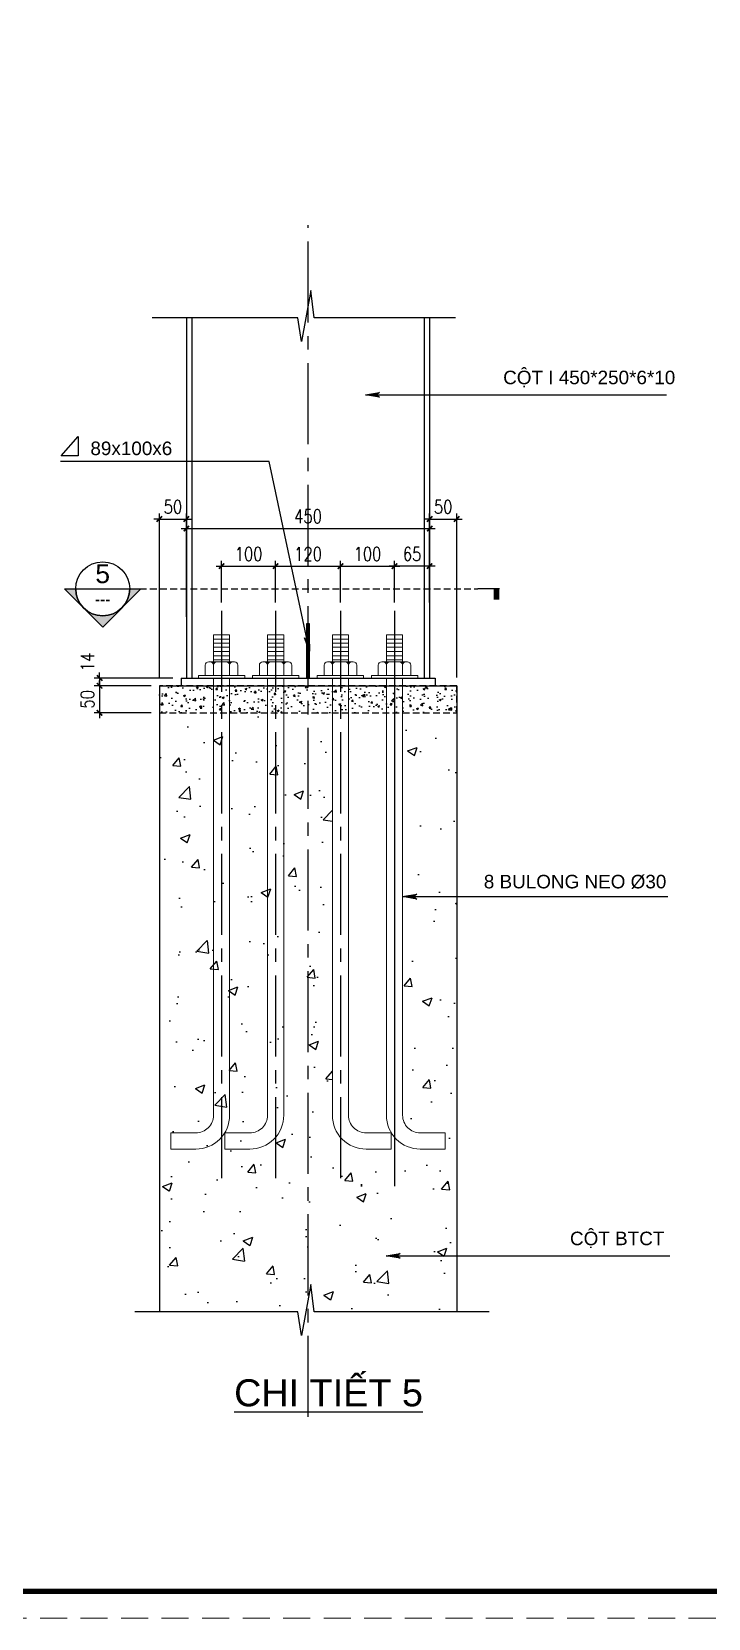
# Model space of a CAD drawing. Header units: inches. Extents: x 651127 to 1529722, y 768575 to 1021311.
# Drawn here: x 1141884 to 1154401, y 768575 to 797931 of the extents above; entities that cross this region are included whole.
import ezdxf
from ezdxf.enums import TextEntityAlignment as Align

# ---------------------------------------------------------------- set-up
doc = ezdxf.new("R2010")
doc.units = ezdxf.units.IN
doc.header["$LTSCALE"] = 1000
doc.header["$MEASUREMENT"] = 0
for name, pattern in [('CENTER2', [1.125, 0.75, -0.125, 0.125, -0.125]), ('DASHDOT', [25.4, 12.7, -6.35, 0, -6.35]), ('HIDDEN', [0.375, 0.25, -0.125]), ('HIDDEN2', [0.1875, 0.125, -0.0625])]:
    doc.linetypes.add(name, pattern=pattern)
doc.layers.get('DEFPOINTS').update_dxf_attribs({"color": 8, "lineweight": 9})
for name, color, linetype in [('DWGshare.com_1', 7, 'Continuous'), ('DWGshare.com_10', 7, 'Continuous'), ('DWGshare.com_11', 143, 'Continuous'), ('DWGshare.com_12', 51, 'Continuous'), ('DWGshare.com_16', 2, 'Continuous'), ('DWGshare.com_19', 136, 'Continuous'), ('DWGshare.com_2', 147, 'Continuous'), ('DWGshare.com_3', 7, 'Continuous'), ('DWGshare.com_32', 253, 'Continuous'), ('DWGshare.com_38', 8, 'Continuous'), ('DWGshare.com_4', 8, 'CENTER2'), ('DWGshare.com_5', 143, 'HIDDEN2'), ('DWGshare.com_6', 40, 'Continuous'), ('DWGshare.com_9', 8, 'Continuous')]:
    doc.layers.add(name, color=color, linetype=linetype)
doc.layers.add('DWGshare.com_20', color=115, linetype='Continuous', lineweight=20)
doc.styles.add('DWGshare.com_1', font='VHELVCN.TTF')
doc.styles.add('DWGshare.com_2', font='VHELVEB.TTF')
doc.styles.add('DWGshare.com_4', font='romans.shx', dxfattribs={"width": 0.8})
doc.styles.add('DWGshare.com_6', font='VHELVEN.TTF')
doc.dimstyles.new('DWGshare.com_4', dxfattribs={"dimscale": 100, "dimtxt": 2.5, "dimasz": 2, "dimexe": 1, "dimexo": 1.5, "dimgap": 1, "dimtad": 1, "dimdec": 0, "dimlfac": 0.5, "dimzin": 0, "dimdsep": 46, "dimtxsty": 'DWGshare.com_4', "dimblk": 'DWGshare.com_6', "dimcen": 1.5, "dimdle": 1, "dimclrd": 256, "dimclre": 256, "dimclrt": 7, "dimadec": 0, "dimazin": 0, "dimtfac": 1, "dimtdec": 0, "dimtix": 1, "dimtmove": 2, "dimatfit": 3, "dimldrblk": 'DWGshare.com_6', "dimfxl": 1, "dimtolj": 1, "dimtzin": 0, "dimarcsym": 0})
doc.dimstyles.new('DWGshare.com_6', dxfattribs={"dimscale": 100, "dimtxt": 2.5, "dimasz": 1, "dimexe": 1, "dimexo": 1.5, "dimgap": 1, "dimtad": 1, "dimdec": 0, "dimlfac": 0.1, "dimzin": 0, "dimdsep": 46, "dimtxsty": 'DWGshare.com_4', "dimblk": 'DWGshare.com_1', "dimcen": 1.5, "dimdle": 1, "dimclrd": 256, "dimclre": 256, "dimclrt": 7, "dimadec": 0, "dimazin": 0, "dimtfac": 1, "dimtdec": 0, "dimtix": 1, "dimtmove": 2, "dimatfit": 3, "dimfxl": 1, "dimtolj": 1, "dimtzin": 0, "dimarcsym": 0})

# ---------------------------------------------------------------- blocks, each defined once
blk = doc.blocks.new('DWGshare.com_1')
at = {"color": 0, "linetype": 'ByBlock', "const_width": 0.3}
blk.add_lwpolyline([(-0.5, -0.5), (0.5, 0.5)], dxfattribs=at)
blk = doc.blocks.new('*D1039')
at = {"layer": 'DEFPOINTS', "color": 0, "transparency": 16777216}
for p in [(1144746, 788914), (1144746, 786952), (1144246, 785829)]:
    blk.add_point(p, dxfattribs=at)
at = {"layer": 'DWGshare.com_19', "lineweight": -2, "transparency": 16777216}
for p, q in [((1144246, 788914), (1144146, 788914)), ((1144246, 785979), (1144246, 789014)), ((1144246, 788914), (1144746, 788914)), ((1144746, 787102), (1144746, 789014)), ((1144746, 788914), (1144846, 788914))]:
    blk.add_line(p, q, dxfattribs=at)
at = {"layer": 'DWGshare.com_19', "lineweight": -2, "transparency": 16777216, "xscale": 100, "yscale": 100, "zscale": 100}
blk.add_blockref('DWGshare.com_1', (1144246, 788914), dxfattribs=at)
at = {"layer": 'DWGshare.com_19', "lineweight": -2, "transparency": 16777216, "xscale": 100, "yscale": 100, "zscale": 100, "rotation": 180}
blk.add_blockref('DWGshare.com_1', (1144746, 788914), dxfattribs=at)
at = {"layer": 'DWGshare.com_19', "color": 7, "transparency": 16777216, "insert": (1144496, 789139), "char_height": 250, "attachment_point": 5, "style": 'DWGshare.com_4'}
blk.add_mtext('\\A1;50', dxfattribs=at)
blk = doc.blocks.new('*D1040')
at = {"layer": 'DEFPOINTS', "color": 0, "transparency": 16777216}
for p in [(1146396, 788043), (1145396, 787219), (1146396, 787219)]:
    blk.add_point(p, dxfattribs=at)
at = {"layer": 'DWGshare.com_19', "lineweight": -2, "transparency": 16777216}
for p, q in [((1145296, 788043), (1146496, 788043)), ((1145396, 787369), (1145396, 788143)), ((1146396, 787369), (1146396, 788143))]:
    blk.add_line(p, q, dxfattribs=at)
at = {"layer": 'DWGshare.com_19', "lineweight": -2, "transparency": 16777216, "xscale": 100, "yscale": 100, "zscale": 100, "rotation": 180}
blk.add_blockref('DWGshare.com_1', (1145396, 788043), dxfattribs=at)
at = {"layer": 'DWGshare.com_19', "lineweight": -2, "transparency": 16777216, "xscale": 100, "yscale": 100, "zscale": 100}
blk.add_blockref('DWGshare.com_1', (1146396, 788043), dxfattribs=at)
at = {"layer": 'DWGshare.com_19', "color": 7, "transparency": 16777216, "insert": (1145896, 788268), "char_height": 250, "attachment_point": 5, "style": 'DWGshare.com_4'}
blk.add_mtext('\\A1;100', dxfattribs=at)
blk = doc.blocks.new('*D1041')
at = {"layer": 'DEFPOINTS', "color": 0, "transparency": 16777216}
for p in [(1147596, 788043), (1146396, 787219), (1147596, 787219)]:
    blk.add_point(p, dxfattribs=at)
at = {"layer": 'DWGshare.com_19', "lineweight": -2, "transparency": 16777216}
for p, q in [((1146296, 788043), (1147696, 788043)), ((1146396, 787369), (1146396, 788143)), ((1147596, 787369), (1147596, 788143))]:
    blk.add_line(p, q, dxfattribs=at)
at = {"layer": 'DWGshare.com_19', "lineweight": -2, "transparency": 16777216, "xscale": 100, "yscale": 100, "zscale": 100, "rotation": 180}
blk.add_blockref('DWGshare.com_1', (1146396, 788043), dxfattribs=at)
at = {"layer": 'DWGshare.com_19', "lineweight": -2, "transparency": 16777216, "xscale": 100, "yscale": 100, "zscale": 100}
blk.add_blockref('DWGshare.com_1', (1147596, 788043), dxfattribs=at)
at = {"layer": 'DWGshare.com_19', "color": 7, "transparency": 16777216, "insert": (1146996, 788268), "char_height": 250, "attachment_point": 5, "style": 'DWGshare.com_4'}
blk.add_mtext('\\A1;120', dxfattribs=at)
blk = doc.blocks.new('*D1042')
at = {"layer": 'DEFPOINTS', "color": 0, "transparency": 16777216}
for p in [(1148596, 788043), (1147596, 787219), (1148596, 787219)]:
    blk.add_point(p, dxfattribs=at)
at = {"layer": 'DWGshare.com_19', "lineweight": -2, "transparency": 16777216}
for p, q in [((1147496, 788043), (1148696, 788043)), ((1147596, 787369), (1147596, 788143)), ((1148596, 787369), (1148596, 788143))]:
    blk.add_line(p, q, dxfattribs=at)
at = {"layer": 'DWGshare.com_19', "lineweight": -2, "transparency": 16777216, "xscale": 100, "yscale": 100, "zscale": 100, "rotation": 180}
blk.add_blockref('DWGshare.com_1', (1147596, 788043), dxfattribs=at)
at = {"layer": 'DWGshare.com_19', "lineweight": -2, "transparency": 16777216, "xscale": 100, "yscale": 100, "zscale": 100}
blk.add_blockref('DWGshare.com_1', (1148596, 788043), dxfattribs=at)
at = {"layer": 'DWGshare.com_19', "color": 7, "transparency": 16777216, "insert": (1148096, 788268), "char_height": 250, "attachment_point": 5, "style": 'DWGshare.com_4'}
blk.add_mtext('\\A1;100', dxfattribs=at)
blk = doc.blocks.new('*D1043')
at = {"layer": 'DEFPOINTS', "color": 0, "transparency": 16777216}
for p in [(1149746, 788914), (1149246, 787219), (1149746, 785829)]:
    blk.add_point(p, dxfattribs=at)
at = {"layer": 'DWGshare.com_19', "lineweight": -2, "transparency": 16777216}
for p, q in [((1149246, 788914), (1149146, 788914)), ((1149246, 787369), (1149246, 789014)), ((1149246, 788914), (1149746, 788914)), ((1149746, 785979), (1149746, 789014)), ((1149746, 788914), (1149846, 788914))]:
    blk.add_line(p, q, dxfattribs=at)
at = {"layer": 'DWGshare.com_19', "lineweight": -2, "transparency": 16777216, "xscale": 100, "yscale": 100, "zscale": 100}
blk.add_blockref('DWGshare.com_1', (1149246, 788914), dxfattribs=at)
at = {"layer": 'DWGshare.com_19', "lineweight": -2, "transparency": 16777216, "xscale": 100, "yscale": 100, "zscale": 100, "rotation": 180}
blk.add_blockref('DWGshare.com_1', (1149746, 788914), dxfattribs=at)
at = {"layer": 'DWGshare.com_19', "color": 7, "transparency": 16777216, "insert": (1149496, 789139), "char_height": 250, "attachment_point": 5, "style": 'DWGshare.com_4'}
blk.add_mtext('\\A1;50', dxfattribs=at)
blk = doc.blocks.new('*D933')
at = {"layer": 'DEFPOINTS', "color": 0, "transparency": 16777216}
for p in [(1148596, 788043), (1148596, 787319), (1149246, 787319)]:
    blk.add_point(p, dxfattribs=at)
at = {"layer": 'DWGshare.com_19', "lineweight": -2, "transparency": 16777216}
for p, q in [((1149346, 788043), (1148496, 788043)), ((1148596, 787469), (1148596, 788143)), ((1149246, 787469), (1149246, 788143))]:
    blk.add_line(p, q, dxfattribs=at)
at = {"layer": 'DWGshare.com_19', "lineweight": -2, "transparency": 16777216, "xscale": 100, "yscale": 100, "zscale": 100, "rotation": 180}
blk.add_blockref('DWGshare.com_1', (1148596, 788043), dxfattribs=at)
at = {"layer": 'DWGshare.com_19', "lineweight": -2, "transparency": 16777216, "xscale": 100, "yscale": 100, "zscale": 100}
blk.add_blockref('DWGshare.com_1', (1149246, 788043), dxfattribs=at)
at = {"layer": 'DWGshare.com_19', "color": 7, "transparency": 16777216, "insert": (1148921, 788268), "char_height": 250, "attachment_point": 5, "style": 'DWGshare.com_4'}
blk.add_mtext('\\A1;65', dxfattribs=at)
blk = doc.blocks.new('*D1044')
at = {"layer": 'DEFPOINTS', "color": 0, "transparency": 16777216}
for p in [(1144646, 785972), (1143140, 785829), (1144246, 785829)]:
    blk.add_point(p, dxfattribs=at)
at = {"layer": 'DWGshare.com_19', "lineweight": -2, "transparency": 16777216}
for p, q in [((1144496, 785972), (1143040, 785972)), ((1143140, 785972), (1143140, 786072)), ((1143140, 785972), (1143140, 785829)), ((1144096, 785829), (1143040, 785829)), ((1143140, 785829), (1143140, 785729))]:
    blk.add_line(p, q, dxfattribs=at)
at = {"layer": 'DWGshare.com_19', "lineweight": -2, "transparency": 16777216, "xscale": 100, "yscale": 100, "zscale": 100}
for p, rotation in [((1143140, 785972), 270), ((1143140, 785829), 90)]:
    blk.add_blockref('DWGshare.com_1', p, dxfattribs=dict(at, rotation=rotation))
at = {"layer": 'DWGshare.com_19', "color": 7, "transparency": 16777216, "insert": (1142915, 786269), "char_height": 250, "attachment_point": 5, "rotation": 90, "style": 'DWGshare.com_4'}
blk.add_mtext('\\A1;14', dxfattribs=at)
blk = doc.blocks.new('DWGshare.com_6')
at = {"linetype": 'CENTER2'}
blk.add_hatch(color=256, dxfattribs=at).paths.add_polyline_path([(-1.3, 0.22), (-1, 0), (-1.3, -0.22), (0, 0)])
blk.add_line((0, 0), (-1, 0), dxfattribs=at)
blk.add_lwpolyline([(-1.3, 0.22), (0, 0), (-1.3, -0.22), (-1, 0), (-1.3, 0.22)], dxfattribs=at)
blk = doc.blocks.new('*D1045')
at = {"layer": 'DEFPOINTS', "color": 0, "transparency": 16777216}
for p in [(1149246, 788738), (1144746, 787452), (1149246, 787452)]:
    blk.add_point(p, dxfattribs=at)
at = {"layer": 'DWGshare.com_19', "lineweight": -2, "transparency": 16777216}
for p, q in [((1144746, 787602), (1144746, 788838)), ((1149246, 787602), (1149246, 788838)), ((1144646, 788738), (1149346, 788738))]:
    blk.add_line(p, q, dxfattribs=at)
at = {"layer": 'DWGshare.com_19', "lineweight": -2, "transparency": 16777216, "xscale": 100, "yscale": 100, "zscale": 100, "rotation": 180}
blk.add_blockref('DWGshare.com_1', (1144746, 788738), dxfattribs=at)
at = {"layer": 'DWGshare.com_19', "lineweight": -2, "transparency": 16777216, "xscale": 100, "yscale": 100, "zscale": 100}
blk.add_blockref('DWGshare.com_1', (1149246, 788738), dxfattribs=at)
at = {"layer": 'DWGshare.com_19', "color": 7, "transparency": 16777216, "insert": (1146996, 788963), "char_height": 250, "attachment_point": 5, "style": 'DWGshare.com_4'}
blk.add_mtext('\\A1;450', dxfattribs=at)
blk = doc.blocks.new('*D1072')
at = {"layer": 'DEFPOINTS', "color": 0, "transparency": 16777216}
for p in [(1144246, 785829), (1143140, 785329), (1144246, 785329)]:
    blk.add_point(p, dxfattribs=at)
at = {"layer": 'DWGshare.com_19', "lineweight": -2, "transparency": 16777216}
for p, q in [((1143140, 785829), (1143140, 785929)), ((1144096, 785829), (1143040, 785829)), ((1143140, 785829), (1143140, 785329)), ((1144096, 785329), (1143040, 785329)), ((1143140, 785329), (1143140, 785229))]:
    blk.add_line(p, q, dxfattribs=at)
at = {"layer": 'DWGshare.com_19', "lineweight": -2, "transparency": 16777216, "xscale": 100, "yscale": 100, "zscale": 100}
for p, rotation in [((1143140, 785829), 270), ((1143140, 785329), 90)]:
    blk.add_blockref('DWGshare.com_1', p, dxfattribs=dict(at, rotation=rotation))
at = {"layer": 'DWGshare.com_19', "color": 7, "transparency": 16777216, "insert": (1142915, 785579), "char_height": 250, "attachment_point": 5, "rotation": 90, "style": 'DWGshare.com_4'}
blk.add_mtext('\\A1;50', dxfattribs=at)
blk = doc.blocks.new('*U1074')
h = blk.add_hatch(color=256)
edge = h.paths.add_edge_path()
edge.add_line((183356, 206715), (183563, 206715))
edge.add_line((183563, 206715), (182856, 206008))
edge.add_line((182856, 206008), (182149, 206715))
edge.add_line((182149, 206715), (182356, 206715))
edge.add_arc((182856, 206715), 500, 180, 360)
blk.add_hatch(color=256).paths.add_polyline_path([(190196, 206515), (190106, 206515), (190106, 206715), (190196, 206715)])
for p, q in [((182356, 206715), (183356, 206715)), ((190196, 206715), (189796, 206715)), ((190106, 206515), (190106, 206715))]:
    blk.add_line(p, q)
at = {"color": 143, "linetype": 'HIDDEN2'}
blk.add_line((183356, 206715), (189796, 206715), dxfattribs=at)
blk.add_lwpolyline([(183356, 206715), (183563, 206715), (182856, 206008), (182149, 206715), (182356, 206715, 1)], format="xyb", close=True)
blk.add_circle((182856, 206715), 500)
at = {"style": 'DWGshare.com_2', "flags": 8}
blk.add_attdef('A', text='', height=350, dxfattribs=at).set_placement((182856, 206715), align=Align.BOTTOM_CENTER)
at = {"style": 'DWGshare.com_1', "flags": 8}
blk.add_attdef('S-111', text='', height=250, dxfattribs=at).set_placement((182856, 206653), align=Align.TOP_CENTER)

msp = doc.modelspace()

# ---------------------------------------------------------------- hatches: boundary and pattern name
at = {"layer": 'DWGshare.com_38'}
h = msp.add_hatch(dxfattribs=at)
h.set_pattern_fill('AR-CONC', color=256, scale=50, style=0)
h.set_pattern_definition([(50, (43642.2, -5e-10), (358.63009, -31.37607), [37.5, -412.5]), (355, (43642.2, -5e-10), (-69.37567, 376.09607), [30, -330]), (100.4514, (43672.1, -2.6), (289.25469, 344.71977), [31.870095, -350.57106]), (46.1842, (43642.2, 100), (533.62052, -82.7595), [56.25, -618.75]), (96.6356, (43686.67, 93.1), (467.33135, 487.05894), [47.80514, -525.8565]), (351.1842, (43642.2, 100), (467.33097, 487.0593), [45, -495]), (21, (43692.2, 75), (298.453526, -201.309445), [37.5, -412.5]), (326, (43692.2, 75), (121.65767, 362.57502), [30, -330]), (71.4514, (43717.07, 58.22), (420.11131, 161.26525), [31.870095, -350.57106]), (37.5, (43642.2, -5e-10), (6.079928, 166.446927), [0, -326, 0, -335, 0, -331.25]), (7.5, (43642.2, -5e-10), (131.534769, 197.205856), [0, -191, 0, -318.5, 0, -126.25]), (327.5, (43530.7, -5e-10), (266.911218, -11.277436), [0, -125, 0, -390, 0, -517.5]), (317.5, (43480.7, -5e-10), (291.593085, 50.05249), [0, -162.5, 0, -259, 0, -367.5])])
h.paths.add_polyline_path([(1144245.9, 785329), (1149745.9, 785329), (1149745.9, 785829), (1144245.9, 785829)])
at = {"layer": 'DWGshare.com_9'}
h = msp.add_hatch(dxfattribs=at)
h.set_pattern_fill('AR-CONC', color=256, scale=250, style=0)
h.set_pattern_definition([(50, (43642.2, -5e-10), (1793.1505, -156.8803), [187.5, -2062.5]), (355, (43642.2, -5e-10), (-346.8783, 1880.4803), [150, -1650]), (100.4514, (43791.6, -13), (1446.2735, 1723.5989), [159.3505, -1752.8553]), (46.1842, (43642.2, 500), (2668.1026, -413.7975), [281.25, -3093.75]), (96.6356, (43864.5, 465.5), (2336.657, 2435.2947), [239.0257, -2629.2825]), (351.1842, (43642.2, 500), (2336.655, 2435.2965), [225, -2475]), (21, (43892.2, 375), (1492.2676, -1006.5472), [187.5, -2062.5]), (326, (43892.2, 375), (608.2883, 1812.875), [150, -1650]), (71.4514, (44016.6, 291.1), (2100.5566, 806.3262), [159.3505, -1752.8553]), (37.5, (43642.2, -5e-10), (30.39964, 832.23463), [0, -1630, 0, -1675, 0, -1656.25]), (7.5, (43642.2, -5e-10), (657.67384, 986.0293), [0, -955, 0, -1592.5, 0, -631.25]), (327.5, (43084.7, -5e-10), (1334.5561, -56.38718), [0, -625, 0, -1950, 0, -2587.5]), (317.5, (42834.7, -5e-10), (1457.9654, 250.2625), [0, -812.5, 0, -1295, 0, -1837.5])])
h.paths.add_polyline_path([(1144245.9, 774246.3), (1146806.2, 774246.3), (1146872.5, 773804.7), (1146995.9, 774459.9), (1146995.9, 785829), (1144245.9, 785829)])
h.paths.add_polyline_path([(1148070.9, 777257, -0.4142136), (1147445.9, 777882), (1147445.9, 785329), (1146995.9, 785329), (1146995.9, 774459.9), (1147050.7, 774751), (1147109.5, 774246.3), (1149745.9, 774246.3), (1149745.9, 785329), (1148745.9, 785329), (1148745.9, 777882, 0.4142136), (1149070.9, 777557), (1149220.9, 777557), (1149535.7, 777557), (1149535.7, 777257), (1149070.9, 777257, -0.2617284), (1148537, 777557), (1148535.7, 777557), (1148535.7, 777257)])

# ---------------------------------------------------------------- linework, layer by layer
at = {"layer": 'DEFPOINTS', "linetype": 'HIDDEN', "ltscale": 2}
msp.add_lwpolyline([(1090287.6, 768574.8), (1174387.6, 768574.8), (1174387.6, 827974.8), (1090287.6, 827974.8)], close=True, dxfattribs=at)
at = {"layer": 'DWGshare.com_1', "const_width": 100}
msp.add_lwpolyline([(1092287.6, 769074.8), (1173887.6, 769074.8), (1173887.6, 827474.8), (1092287.6, 827474.8)], close=True, dxfattribs=at)
at = {"layer": 'DWGshare.com_11', "linetype": 'DASHDOT', "ltscale": 5}
msp.add_line((1148595.9, 787218.6), (1148595.9, 776567.1), dxfattribs=at)
at = {"layer": 'DWGshare.com_12', "ltscale": 0.9}
for p, q in [((1144745.9, 792638.4), (1144745.9, 785972)), ((1144845.9, 792638.4), (1144845.9, 785972)), ((1149145.9, 792638.4), (1149145.9, 785972)), ((1149245.9, 792638.4), (1149245.9, 785972)), ((1144645.9, 785972), (1149345.9, 785972)), ((1144645.9, 785972), (1144645.9, 785829)), ((1144645.9, 785972), (1149345.9, 785972)), ((1149345.9, 785972), (1149345.9, 785829))]:
    msp.add_line(p, q, dxfattribs=at)
at = {"layer": 'DWGshare.com_16', "color": 2, "linetype": 'Continuous'}
for p, q in [((1142425.9, 790081), (1142741.6, 790438.5)), ((1142741.6, 790438.5), (1142741.6, 790081)), ((1142741.6, 790081), (1142425.9, 790081))]:
    msp.add_line(p, q, dxfattribs=at)
at = {"layer": 'DWGshare.com_19'}
for points in [[(1149722.6, 792638.4), (1147109.5, 792638.4), (1147050.7, 793143.1), (1146872.5, 792196.8), (1146806.2, 792638.4), (1144114.5, 792638.4)], [(1150350.2, 774246.3), (1147109.5, 774246.3), (1147050.7, 774751), (1146872.5, 773804.7), (1146806.2, 774246.3), (1143792.1, 774246.3)]]:
    msp.add_lwpolyline(points, dxfattribs=at)
at = {"layer": 'DWGshare.com_20'}
for p, q in [((1145245.9, 786022), (1145245.9, 786772)), ((1145245.9, 786772), (1145545.9, 786772)), ((1145545.9, 786022), (1145545.9, 786772)), ((1146245.9, 786022), (1146245.9, 786772)), ((1146245.9, 786772), (1146545.9, 786772)), ((1146545.9, 786022), (1146545.9, 786772)), ((1147445.9, 786022), (1147445.9, 786772)), ((1147745.9, 786772), (1147445.9, 786772)), ((1147745.9, 786022), (1147745.9, 786772)), ((1148445.9, 786022), (1148445.9, 786772)), ((1148745.9, 786772), (1148445.9, 786772)), ((1148745.9, 786022), (1148745.9, 786772)), ((1145245.9, 786691.4), (1145545.9, 786691.4)), ((1145245.9, 786616.9), (1145545.9, 786616.9)), ((1145245.9, 786542.4), (1145545.9, 786542.4)), ((1145245.9, 786461.8), (1145545.9, 786461.8)), ((1146245.9, 786691.4), (1146545.9, 786691.4)), ((1146245.9, 786616.9), (1146545.9, 786616.9)), ((1146245.9, 786542.4), (1146545.9, 786542.4)), ((1146245.9, 786461.8), (1146545.9, 786461.8)), ((1147745.9, 786691.4), (1147445.9, 786691.4)), ((1147745.9, 786616.9), (1147445.9, 786616.9)), ((1147745.9, 786542.4), (1147445.9, 786542.4)), ((1147745.9, 786461.8), (1147445.9, 786461.8)), ((1148745.9, 786691.4), (1148445.9, 786691.4)), ((1148745.9, 786616.9), (1148445.9, 786616.9)), ((1148745.9, 786542.4), (1148445.9, 786542.4)), ((1148745.9, 786461.8), (1148445.9, 786461.8)), ((1145095.9, 786022), (1145095.9, 786209.5)), ((1145095.9, 786022), (1145095.9, 786209.5)), ((1145158.4, 786272), (1145633.4, 786272)), ((1145245.9, 786381.2), (1145545.9, 786381.2)), ((1145245.9, 786306.7), (1145545.9, 786306.7)), ((1145695.9, 786022), (1145695.9, 786209.5)), ((1146095.9, 786022), (1146095.9, 786209.5)), ((1146095.9, 786022), (1146095.9, 786209.5)), ((1146158.4, 786272), (1146633.4, 786272)), ((1146245.9, 786381.2), (1146545.9, 786381.2)), ((1146245.9, 786306.7), (1146545.9, 786306.7)), ((1146695.9, 786022), (1146695.9, 786209.5)), ((1147295.9, 786022), (1147295.9, 786209.5)), ((1147833.4, 786272), (1147358.4, 786272)), ((1147745.9, 786381.2), (1147445.9, 786381.2)), ((1147745.9, 786306.7), (1147445.9, 786306.7)), ((1147895.9, 786022), (1147895.9, 786209.5)), ((1147895.9, 786022), (1147895.9, 786209.5)), ((1148295.9, 786022), (1148295.9, 786209.5)), ((1148833.4, 786272), (1148358.4, 786272)), ((1148745.9, 786381.2), (1148445.9, 786381.2)), ((1148745.9, 786306.7), (1148445.9, 786306.7)), ((1148895.9, 786022), (1148895.9, 786209.5)), ((1148895.9, 786022), (1148895.9, 786209.5)), ((1144967.3, 786022), (1145824.4, 786022)), ((1144967.3, 785972), (1144967.3, 786022)), ((1144967.3, 785972), (1145824.4, 785972)), ((1145824.4, 785972), (1145824.4, 786022)), ((1145967.3, 786022), (1146824.4, 786022)), ((1145967.3, 785972), (1145967.3, 786022)), ((1145967.3, 785972), (1146824.4, 785972)), ((1146824.4, 785972), (1146824.4, 786022)), ((1147167.3, 785972), (1147167.3, 786022)), ((1148024.4, 786022), (1147167.3, 786022)), ((1148024.4, 785972), (1147167.3, 785972)), ((1148024.4, 785972), (1148024.4, 786022)), ((1148167.3, 785972), (1148167.3, 786022)), ((1149024.4, 786022), (1148167.3, 786022)), ((1149024.4, 785972), (1148167.3, 785972)), ((1149024.4, 785972), (1149024.4, 786022))]:
    msp.add_line(p, q, dxfattribs=at)
for points in [[(1145545.9, 785972), (1145545.9, 777882, -0.4142136), (1144920.9, 777257), (1144456, 777257), (1144456, 777557), (1144770.9, 777557), (1144920.9, 777557, 0.4142136), (1145245.9, 777882), (1145245.9, 785972)], [(1146545.9, 785972), (1146545.9, 777882, -0.4142136), (1145920.9, 777257), (1145456, 777257), (1145456, 777557), (1145770.9, 777557), (1145920.9, 777557, 0.4142136), (1146245.9, 777882), (1146245.9, 785972)], [(1147445.9, 785972), (1147445.9, 777882, 0.4142136), (1148070.9, 777257), (1148535.7, 777257), (1148535.7, 777557), (1148220.9, 777557), (1148070.9, 777557, -0.4142136), (1147745.9, 777882), (1147745.9, 785972)], [(1148445.9, 785972), (1148445.9, 777882, 0.4142136), (1149070.9, 777257), (1149535.7, 777257), (1149535.7, 777557), (1149220.9, 777557), (1149070.9, 777557, -0.4142136), (1148745.9, 777882), (1148745.9, 785972)]]:
    msp.add_lwpolyline(points, format="xyb", dxfattribs=at)
for centre, start, end in [((1145158.4, 786209.5), 90, 180), ((1145158.4, 786209.5), 90, 180), ((1145183.4, 786209.5), 0, 90), ((1145308.4, 786209.5), 90, 180), ((1145483.4, 786209.5), 0, 90), ((1145608.4, 786209.5), 90, 180), ((1145633.4, 786209.5), 0, 90), ((1146158.4, 786209.5), 90, 180), ((1146158.4, 786209.5), 90, 180), ((1146183.4, 786209.5), 0, 90), ((1146308.4, 786209.5), 90, 180), ((1146483.4, 786209.5), 0, 90), ((1146608.4, 786209.5), 90, 180), ((1146633.4, 786209.5), 0, 90), ((1147358.4, 786209.5), 90, 180), ((1147383.4, 786209.5), 0, 90), ((1147508.4, 786209.5), 90, 180), ((1147683.4, 786209.5), 0, 90), ((1147808.4, 786209.5), 90, 180), ((1147833.4, 786209.5), 0, 90), ((1147833.4, 786209.5), 0, 90), ((1148358.4, 786209.5), 90, 180), ((1148383.4, 786209.5), 0, 90), ((1148508.4, 786209.5), 90, 180), ((1148683.4, 786209.5), 0, 90), ((1148808.4, 786209.5), 90, 180), ((1148833.4, 786209.5), 0, 90), ((1148833.4, 786209.5), 0, 90)]:
    msp.add_arc(centre, 62.5, start, end, dxfattribs=at)
at = {"layer": 'DWGshare.com_3'}
for p, q in [((1144245.9, 785829), (1149745.9, 785829)), ((1144245.9, 785829), (1144245.9, 774246.3)), ((1149745.9, 785829), (1149745.9, 774246.3))]:
    msp.add_line(p, q, dxfattribs=at)
at = {"layer": 'DWGshare.com_32', "ltscale": 0.9}
msp.add_lwpolyline([(1147025.9, 786972), (1146965.9, 786972), (1146965.9, 785972), (1147025.9, 785972)], close=True, dxfattribs=at)
at = {"layer": 'DWGshare.com_4', "ltscale": 2}
for p, q in [((1146995.9, 772299.4), (1146995.9, 794353.3)), ((1145395.9, 787218.6), (1145395.9, 776567.1)), ((1145395.9, 787218.6), (1145395.9, 776567.1)), ((1146395.9, 787218.6), (1146395.9, 776567.1)), ((1146395.9, 787218.6), (1146395.9, 776567.1)), ((1147595.9, 787218.6), (1147595.9, 776567.1)), ((1147595.9, 787218.6), (1147595.9, 776567.1)), ((1148595.9, 787218.6), (1148595.9, 776567.1))]:
    msp.add_line(p, q, dxfattribs=at)
at = {"layer": 'DWGshare.com_5'}
msp.add_lwpolyline([(1144245.9, 785329), (1149745.9, 785329), (1149745.9, 785829), (1144245.9, 785829)], close=True, dxfattribs=at)

# ---------------------------------------------------------------- block references
at = {"layer": 'DWGshare.com_6', "linetype": 'HIDDEN'}
ref = msp.add_blockref('*U1074', (960341.2, 580907.9), dxfattribs=at)
ref.add_attrib('S-111', '---', dxfattribs={"layer": '0', "height": 250, "style": 'DWGshare.com_1'}).set_placement((1143196.9, 787560.4), align=Align.TOP_CENTER)
ref.add_attrib('A', '5', dxfattribs={"layer": '0', "height": 350, "style": 'DWGshare.com_2'}).set_placement((1143196.9, 787622.9), align=Align.BOTTOM_CENTER)

# ---------------------------------------------------------------- texts
at = {"layer": 'DWGshare.com_10', "style": 'DWGshare.com_6'}
for s, p in [('COÄT I 450*250*6*10', (1152198.2, 791540.7)), ('COÄT BTCT', (1152715.5, 775609.8))]:
    msp.add_text(s, height=250, dxfattribs=at).set_placement(p, align=Align.MIDDLE)
for s, p in [('89x100x6', (1142969.7, 790097.2)), ('8 BULONG NEO Þ30', (1150247.9, 782080.5))]:
    msp.add_text(s, height=250, dxfattribs=at).set_placement(p)
msp.add_text('%%UCHI TIEÁT 5', height=500, dxfattribs=at).set_placement((1147375.1, 772496.6), align=Align.CENTER)

# ---------------------------------------------------------------- dimensions: what is measured, and where the dimension line sits
at = {"layer": 'DWGshare.com_19'}
for base, p1, p2, picture, middle in [((1144745.9, 788914), (1144245.9, 785829), (1144745.9, 786952.3), '*D1039', (1144495.9, 789139)), ((1149245.9, 788738.5), (1144745.9, 787451.8), (1149245.9, 787451.8), '*D1045', (1146995.9, 788963.5)), ((1149745.9, 788914), (1149245.9, 787218.6), (1149745.9, 785829), '*D1043', (1149495.9, 789139)), ((1146395.9, 788042.6), (1145395.9, 787218.6), (1146395.9, 787218.6), '*D1040', (1145895.9, 788267.6)), ((1147595.9, 788042.6), (1146395.9, 787218.6), (1147595.9, 787218.6), '*D1041', (1146995.9, 788267.6)), ((1148595.9, 788042.6), (1147595.9, 787218.6), (1148595.9, 787218.6), '*D1042', (1148095.9, 788267.6)), ((1148595.9, 788042.6), (1149245.9, 787318.6), (1148595.9, 787318.6), '*D933', (1148920.9, 788267.6))]:
    dim = msp.add_linear_dim(base=base, p1=p1, p2=p2, dimstyle='DWGshare.com_6', dxfattribs=at)
    dim.commit()
    dim.dimension.update_dxf_attribs({"geometry": picture, "text_midpoint": middle})
dim = msp.add_linear_dim(base=(1143139.9, 785829), p1=(1144645.9, 785972), p2=(1144245.9, 785829), angle=90, dimstyle='DWGshare.com_6', dxfattribs=at)
dim.commit()
dim.dimension.update_dxf_attribs({"geometry": '*D1044', "text_midpoint": (1142914.9, 786268.5), "dimtype": 160})
dim = msp.add_linear_dim(base=(1143139.9, 785329), p1=(1144245.9, 785829), p2=(1144245.9, 785329), angle=90, dimstyle='DWGshare.com_6', dxfattribs=at)
dim.commit()
dim.dimension.update_dxf_attribs({"geometry": '*D1072', "text_midpoint": (1142914.9, 785579)})

# ---------------------------------------------------------------- leaders
at = {"layer": 'DWGshare.com_2'}
for points in [[(1148059, 791212.6), (1153628.5, 791212.6)], [(1147025.9, 786472), (1146279.7, 789976.6), (1142418.4, 789976.6)], [(1148745.9, 781927), (1153655.2, 781927)], [(1148441.4, 775281.7), (1153692.1, 775281.7)]]:
    msp.add_leader(points, dimstyle='DWGshare.com_4', dxfattribs=at)

doc.saveas('drawing.dxf')
